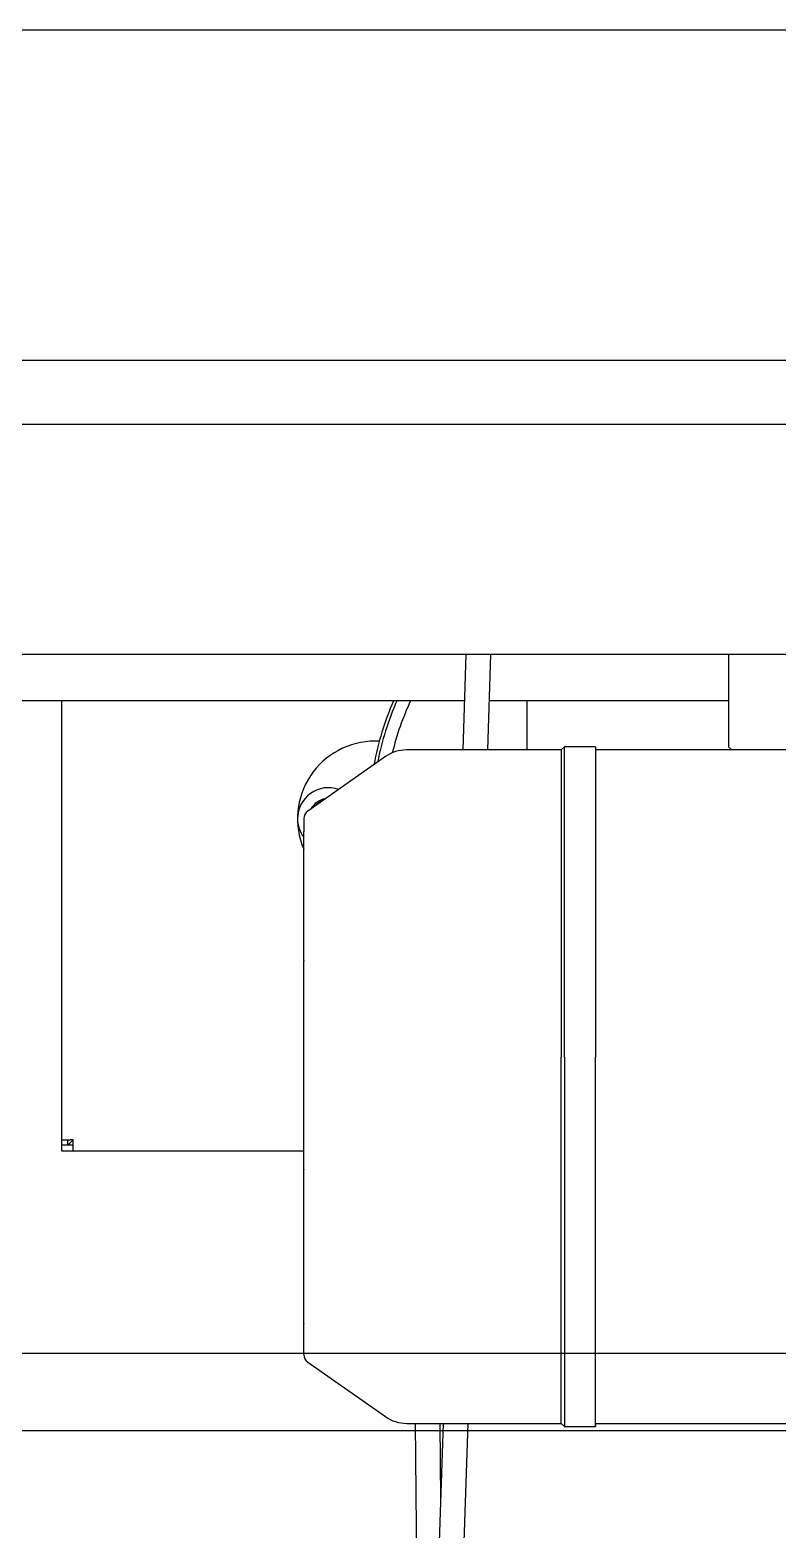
# Model space of a CAD drawing. Extents: x -599358 to 2865263, y -1062760 to 486533.
# Drawn here: x 345958 to 346337, y -695684 to -694924 of the extents above; entities that cross this region are included whole.
import ezdxf

# ---------------------------------------------------------------- set-up
doc = ezdxf.new("R2010")
doc.units = 0
doc.linetypes.add('DASH', pattern=[0.35, 0.25, -0.1])
for name, color, linetype in [('EWHS5T6M-1', 7, 'Continuous'), ('EWHS5T6M-3', 7, 'Continuous'), ('FHSGH10105-主梁-04', 7, 'Continuous'), ('FHSGH10105-主梁-06', 7, 'Continuous'), ('零件1^葫芦小车', 7, 'Continuous')]:
    doc.layers.add(name, color=color, linetype=linetype)

msp = doc.modelspace()

# ---------------------------------------------------------------- linework, layer by layer
msp.add_line((346244.16, -695630.21), (346244.16, -695631.78))
at = {"color": 6, "linetype": 'DASH'}
msp.add_lwpolyline([(350860.57, -701154.07), (341160.57, -701154.07), (341160.57, -694924.03), (350860.57, -694924.03), (350860.57, -701154.07)], dxfattribs=at)
at = {"layer": 'EWHS5T6M-1', "color": 7, "linetype": 'Continuous'}
for p, q in [((345973.88, -695486.43), (345973.88, -695264.03)), ((345973.88, -695492.3), (345973.88, -695264.03)), ((346209.59, -695288.89), (346209.59, -695264.03)), ((346134.71, -695284.46), (346132.59, -695284.46)), ((345973.88, -695486.43), (345978.18, -695486.43)), ((345973.88, -695489.16), (345973.88, -695486.43)), ((345977.02, -695489.16), (345977.02, -695486.43)), ((345978.18, -695488), (345979.75, -695486.43)), ((345979.75, -695486.43), (345978.18, -695486.43)), ((345978.18, -695488), (345979.75, -695486.43)), ((345979.75, -695488), (345979.75, -695486.43)), ((345977.02, -695489.16), (345973.88, -695489.16)), ((345973.88, -695492.3), (345973.88, -695489.16)), ((345979.75, -695489.16), (345973.88, -695489.16)), ((345979.75, -695492.3), (345973.88, -695492.3)), ((346096.45, -695492.3), (345973.88, -695492.3)), ((345979.75, -695492.3), (345979.75, -695488)), ((346096.45, -695492.3), (345979.75, -695492.3))]:
    msp.add_line(p, q, dxfattribs=at)
for centre, radius, start, end in [((346278.73, -695323.74), 149.29, 156.42182, 169.44094), ((346278.73, -695323.74), 147.71, 156.15553, 168.81591), ((346278.73, -695323.74), 141.43, 155.02503, 166.35263), ((346132.59, -695323.74), 39.29, 90, 203.07392), ((346109.02, -695323.74), 15.71, 71.02327, 180), ((346109.02, -695323.74), 10.21, 99.79507, 150.20493), ((346109.02, -695323.74), 9.43, 113.57639, 136.42361), ((346109.02, -695323.74), 15.71, 180, 216.86989)]:
    msp.add_arc(centre, radius, start, end, dxfattribs=at)
for points in [[(345977.02, -695489.15), (345977.02, -695488.96), (345977.15, -695488.76), (345977.58, -695488.38), (345977.88, -695488.19), (345978.18, -695488)], [(345978.18, -695488), (345977.99, -695488.3), (345977.8, -695488.6), (345977.42, -695489.03), (345977.22, -695489.16), (345977.03, -695489.16)]]:
    msp.add_open_spline(points, degree=3, knots=[0, 0, 0, 0, 0.5, 0.5, 1, 1, 1, 1], dxfattribs=at)
at = {"layer": 'EWHS5T6M-3', "color": 7, "linetype": 'Continuous'}
for p, q in [((346784.73, -695091.6), (345870.16, -695091.6)), ((346784.73, -695091.6), (345870.16, -695091.6)), ((346784.73, -695240.46), (345870.16, -695240.46)), ((346311.73, -695287.52), (346311.73, -695240.46)), ((346226.88, -695288.89), (346148.63, -695288.89)), ((346228.45, -695287.32), (346226.88, -695288.89)), ((346226.88, -695288.89), (346226.88, -695444.68)), ((346228.45, -695444.54), (346228.45, -695287.32)), ((346244.16, -695287.32), (346228.45, -695287.32)), ((346244.16, -695287.32), (346244.16, -695444.54)), ((346380.09, -695288.89), (346244.16, -695288.89)), ((346311.73, -695287.52), (346313.25, -695288.89)), ((346137.81, -695292.3), (346098.46, -695319.86)), ((346096.45, -695323.72), (346096.45, -695330.29)), ((346096.45, -695330.39), (346096.45, -695330.29)), ((346096.45, -695395.7), (346096.45, -695330.39)), ((346096.45, -695395.7), (346096.45, -695395.99)), ((346096.45, -695447.71), (346096.45, -695395.99)), ((346096.45, -695501.3), (346096.45, -695447.71)), ((346226.88, -695630.21), (346226.88, -695444.68)), ((346228.45, -695444.54), (346228.45, -695631.78)), ((346244.16, -695631.78), (346244.16, -695444.54)), ((346096.45, -695501.3), (346096.45, -695492.3)), ((346096.45, -695579.44), (346096.45, -695501.61)), ((346096.45, -695579.44), (346096.45, -695501.61)), ((346096.45, -695595.38), (346096.45, -695579.59)), ((346096.45, -695595.38), (346096.45, -695579.59)), ((346098.46, -695599.24), (346137.81, -695626.8)), ((346098.46, -695599.24), (346137.81, -695626.8)), ((346148.63, -695630.21), (346226.88, -695630.21)), ((346148.63, -695630.21), (346226.88, -695630.21)), ((346226.88, -695630.21), (346228.45, -695631.78)), ((346226.88, -695630.21), (346228.45, -695631.78)), ((346244.16, -695630.21), (346380.09, -695630.21)), ((346244.16, -695630.21), (346380.09, -695630.21)), ((346228.45, -695631.78), (346244.16, -695631.78)), ((346228.45, -695631.78), (346244.16, -695631.78))]:
    msp.add_line(p, q, dxfattribs=at)
for centre, radius, start, end in [((346148.63, -695307.75), 18.86, 90, 125), ((346101.16, -695323.72), 4.71, 125, 180), ((346101.97, -695330.39), 5.52, 178.70502, 180.00005), ((346127.11, -695395.99), 30.66, 179.45038, 180.00076), ((346127.11, -695501.3), 30.66, 179.99924, 180.54961), ((346127.11, -695501.3), 30.66, 179.99924, 180.54961), ((346101.97, -695579.44), 5.52, 179.99995, 181.29498), ((346101.97, -695579.44), 5.52, 179.99995, 181.29498), ((346101.16, -695595.38), 4.71, 180, 235), ((346101.16, -695595.38), 4.71, 180, 235), ((346148.63, -695611.35), 18.86, 235, 270), ((346148.63, -695611.35), 18.86, 235, 270)]:
    msp.add_arc(centre, radius, start, end, dxfattribs=at)
at = {"layer": 'FHSGH10105-主梁-04', "color": 7, "linetype": 'Continuous'}
msp.add_line((350735.32, -695124.03), (341294.85, -695124.03), dxfattribs=at)
at = {"layer": 'FHSGH10105-主梁-06', "color": 7, "linetype": 'Continuous'}
for p, q in [((346177.8, -695264.03), (345856.02, -695264.03)), ((345973.88, -695264.03), (345860.54, -695264.03)), ((346311.73, -695264.03), (346190.44, -695264.03)), ((350531.53, -695594.74), (341489.6, -695594.74)), ((350524.85, -695634.03), (341496.28, -695634.03))]:
    msp.add_line(p, q, dxfattribs=at)
at = {"layer": '零件1^葫芦小车', "color": 7, "linetype": 'Continuous'}
for p, q in [((346178.49, -695240.46), (346177.07, -695288.89)), ((346189.71, -695288.89), (346191.13, -695240.46)), ((346152.94, -695630.21), (346154.53, -695801.63)), ((346167.06, -695630.21), (346156.59, -695937.12)), ((346165.93, -695668.61), (346165.57, -695630.21)), ((346169.24, -695936.59), (346179.69, -695630.21))]:
    msp.add_line(p, q, dxfattribs=at)

doc.saveas('drawing.dxf')
